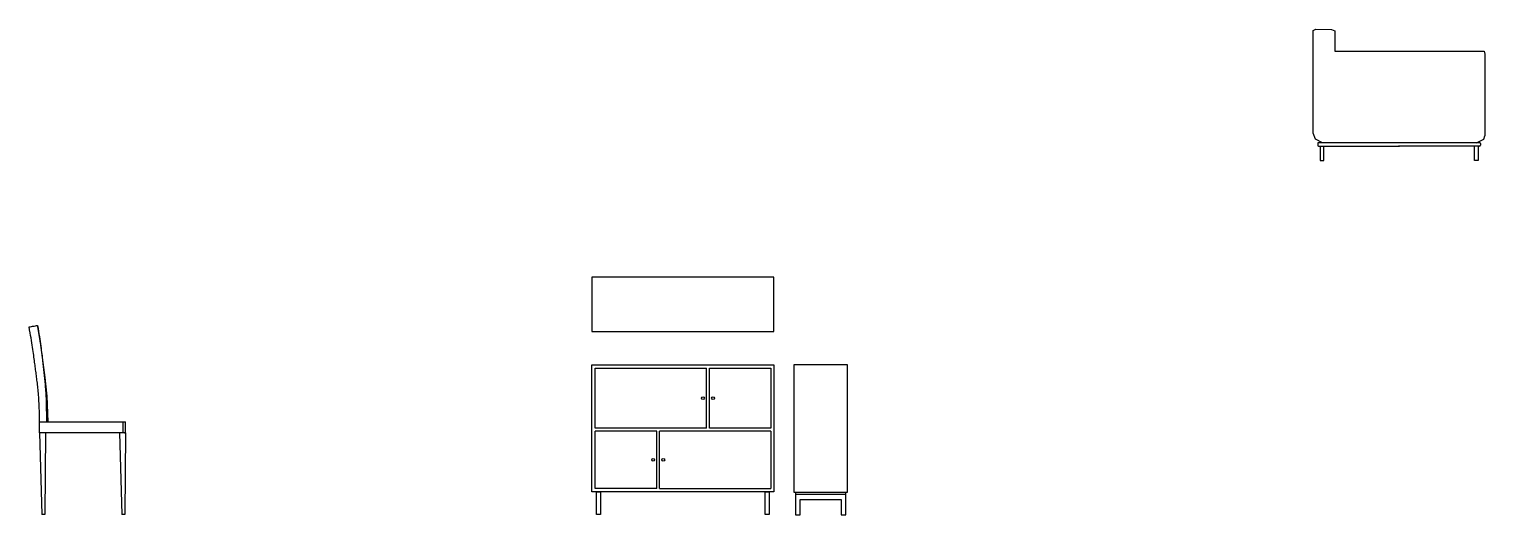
# Model space of a CAD drawing. Header units: millimetres. Extents: x 10 to 42.5, y 10 to 16.5.
# Drawn here: x 17.9 to 26.03, y 10.06 to 12.77 of the extents above; entities that cross this region are included whole.
import ezdxf

# ---------------------------------------------------------------- set-up
doc = ezdxf.new("R2010")
doc.units = ezdxf.units.MM
doc.layers.add('ARREDI_interni - furniture', color=252, linetype='Continuous')

msp = doc.modelspace()

# ---------------------------------------------------------------- linework, layer by layer
at = {"layer": 'ARREDI_interni - furniture'}
for p, q in [((25.0707, 12.7655), (25.0848, 12.7739)), ((25.0848, 12.7739), (25.1721, 12.7723)), ((25.1721, 12.7723), (25.1903, 12.7639)), ((25.0707, 12.1938), (25.0707, 12.7655)), ((25.1903, 12.7639), (25.1919, 12.6506)), ((25.1919, 12.6506), (26.0258, 12.6506)), ((26.0258, 12.6506), (26.0293, 12.6345)), ((26.0293, 12.6345), (26.0293, 12.1789)), ((25.0825, 12.1589), (25.0707, 12.1938)), ((25.1225, 12.1399), (25.0825, 12.1589)), ((25.9995, 12.1399), (25.0955, 12.1399)), ((25.0955, 12.1349), (25.0955, 12.126)), ((25.1005, 12.121), (25.5525, 12.121)), ((25.1085, 12.121), (25.1085, 12.0404)), ((25.1294, 12.0404), (25.1294, 12.121)), ((25.9995, 12.121), (25.5475, 12.121)), ((25.9707, 12.0404), (25.9707, 12.121)), ((25.9826, 12.1399), (26.0226, 12.1589)), ((25.9916, 12.121), (25.9916, 12.0404)), ((26.0045, 12.1349), (26.0045, 12.126)), ((26.0226, 12.1589), (26.0293, 12.1789)), ((25.1085, 12.0404), (25.1294, 12.0404)), ((25.9916, 12.0404), (25.9707, 12.0404)), ((17.9256, 11.1167), (17.933, 11.118)), ((17.933, 11.118), (17.9398, 11.1192)), ((17.9398, 11.1192), (17.9454, 11.1202)), ((17.9617, 11.0241), (17.9607, 11.0302)), ((21.0597, 10.5464), (21.0597, 10.8813)), ((21.6816, 10.5464), (21.6816, 10.8813)), ((21.6981, 10.5464), (21.6981, 10.8813)), ((17.9994, 10.7229), (17.9993, 10.7255)), ((17.9563, 10.5821), (18.421, 10.5821)), ((17.9563, 10.5202), (17.9563, 10.5807)), ((18.004, 10.5821), (18.0031, 10.6102)), ((18.421, 10.5821), (18.4243, 10.5821)), ((18.421, 10.5821), (18.421, 10.5202)), ((18.4243, 10.5821), (18.4275, 10.5821)), ((18.4275, 10.5821), (18.4304, 10.5821)), ((18.4304, 10.5821), (18.4328, 10.5821)), ((18.4328, 10.5821), (18.4347, 10.5821)), ((18.4347, 10.5821), (18.4359, 10.5821)), ((18.4359, 10.5821), (18.4363, 10.5821)), ((18.4363, 10.5202), (18.4363, 10.5821)), ((21.6981, 10.5916), (21.698, 10.5916)), ((18.4033, 10.5202), (17.9563, 10.5202)), ((17.9563, 10.5202), (17.9692, 10.0641)), ((17.9894, 10.5202), (17.9853, 10.0641)), ((18.421, 10.5202), (18.4033, 10.5202)), ((18.4033, 10.5202), (18.4161, 10.0641)), ((18.4243, 10.5202), (18.421, 10.5202)), ((18.4275, 10.5202), (18.4243, 10.5202)), ((18.4304, 10.5202), (18.4275, 10.5202)), ((18.4304, 10.5202), (18.4363, 10.5202)), ((18.4363, 10.5202), (18.4322, 10.0641)), ((21.6816, 10.5464), (21.0596, 10.5464)), ((21.0596, 10.2096), (21.0596, 10.53)), ((21.4036, 10.5299), (21.0596, 10.5299)), ((21.4036, 10.2097), (21.4036, 10.5299)), ((22.0416, 10.5299), (21.4201, 10.5299)), ((21.4201, 10.2097), (21.4201, 10.5299)), ((22.0416, 10.5464), (21.6981, 10.5464)), ((21.4036, 10.2096), (21.0597, 10.2096)), ((21.42, 10.2096), (22.0416, 10.2096)), ((22.1779, 10.1781), (22.4601, 10.1781)), ((22.4601, 10.1781), (22.4601, 10.1781)), ((22.2046, 10.1478), (22.4333, 10.1478)), ((17.9853, 10.0641), (17.9692, 10.0641)), ((18.4322, 10.0641), (18.4161, 10.0641))]:
    msp.add_line(p, q, dxfattribs=at)
for points in [[(21.0408, 11.0865), (22.0572, 11.0865), (22.0572, 11.3896), (21.0408, 11.3896)], [(22.0572, 10.1909), (21.0408, 10.1909), (21.0408, 10.9), (22.0572, 10.9)], [(22.0572, 10.1909), (21.0408, 10.1909), (21.0408, 10.9), (22.0572, 10.9)], [(22.1697, 10.1894), (22.4691, 10.1894), (22.4691, 10.9), (22.1697, 10.9)], [(21.0892, 10.0641), (21.067, 10.0641), (21.067, 10.1909), (21.0892, 10.1909)], [(22.031, 10.0641), (22.0088, 10.0641), (22.0088, 10.1909), (22.031, 10.1909)]]:
    msp.add_lwpolyline(points, close=True, dxfattribs=at)
for points in [[(17.8982, 11.1119), (17.9038, 11.1129)], [(17.9038, 11.1129), (17.9106, 11.114)], [(17.9106, 11.114), (17.918, 11.1153)], [(17.918, 11.1153), (17.9256, 11.1167)], [(18.004, 10.5821), (17.9993, 10.7255), (17.9885, 10.8298), (17.9617, 11.0241), (17.947, 11.1114), (17.9454, 11.1202)], [(17.9581, 11.0455), (17.947, 11.1114), (17.9454, 11.1202)], [(21.0596, 10.8813), (21.6816, 10.8813)], [(21.6981, 10.8813), (22.0416, 10.8813), (22.0416, 10.5464)], [(22.0416, 10.5299), (22.0416, 10.2096)], [(22.1779, 10.1894), (22.1779, 10.1893), (22.1779, 10.0625), (22.2046, 10.0626), (22.2046, 10.1478)], [(22.4333, 10.1478), (22.4333, 10.0626), (22.4601, 10.0626), (22.4601, 10.1894), (22.4601, 10.1894)]]:
    msp.add_lwpolyline(points, dxfattribs=at)
for centre in [(21.6616, 10.7138), (21.7181, 10.7138), (21.3836, 10.3698), (21.4401, 10.3698)]:
    msp.add_circle(centre, 0.008, dxfattribs=at)
for centre, start, end in [((25.1005, 12.1349), 90, 180), ((25.1005, 12.126), 180, 270), ((25.9995, 12.1349), 360, 90), ((25.9995, 12.126), 270, 0)]:
    msp.add_arc(centre, 0.005, start, end, dxfattribs=at)
msp.add_open_spline([(17.9563, 10.5807), (17.9562, 10.6273), (17.9539, 10.7022), (17.9478, 10.7691), (17.9422, 10.8151), (17.9379, 10.8478), (17.9337, 10.8805), (17.9293, 10.9147), (17.9241, 10.9527), (17.9177, 10.9966), (17.9093, 11.0483), (17.9022, 11.0893), (17.8982, 11.1119)], degree=3, knots=[-0.998099, -0.998099, -0.998099, -0.998099, -0.8333333, -0.6666667, -0.5833333, -0.5, -0.4166667, -0.3333333, -0.25, -0.1666667, -0.0833333, 0, 0, 0, 0], dxfattribs=at)
for points in [[(17.9454, 11.1202), (17.9492, 11.0974), (17.9525, 11.0767), (17.9555, 11.0576)], [(17.9555, 11.0576), (17.9584, 11.0384), (17.961, 11.021), (17.9632, 11.0048)], [(17.9632, 11.0048), (17.9654, 10.9886), (17.9674, 10.9738), (17.9691, 10.9599)], [(17.9691, 10.9599), (17.9708, 10.9461), (17.9723, 10.9332), (17.9736, 10.921)], [(17.9736, 10.921), (17.975, 10.9088), (17.9762, 10.8972), (17.9774, 10.886)], [(17.9774, 10.886), (17.9785, 10.8748), (17.9807, 10.8531), (17.9843, 10.8202), (17.9867, 10.7969), (17.9878, 10.7843)], [(17.9878, 10.7843), (17.9889, 10.7718), (17.9899, 10.7583), (17.9908, 10.7445)], [(17.9908, 10.7445), (17.9918, 10.7303), (17.9927, 10.7162), (17.9932, 10.6986)], [(17.9932, 10.6986), (17.9939, 10.682), (17.9942, 10.6623), (17.9943, 10.6419)], [(17.9947, 10.6446), (17.9949, 10.6255), (17.995, 10.6047), (17.9948, 10.5823)]]:
    msp.add_open_spline(points, degree=3, dxfattribs=at)

doc.saveas('drawing.dxf')
